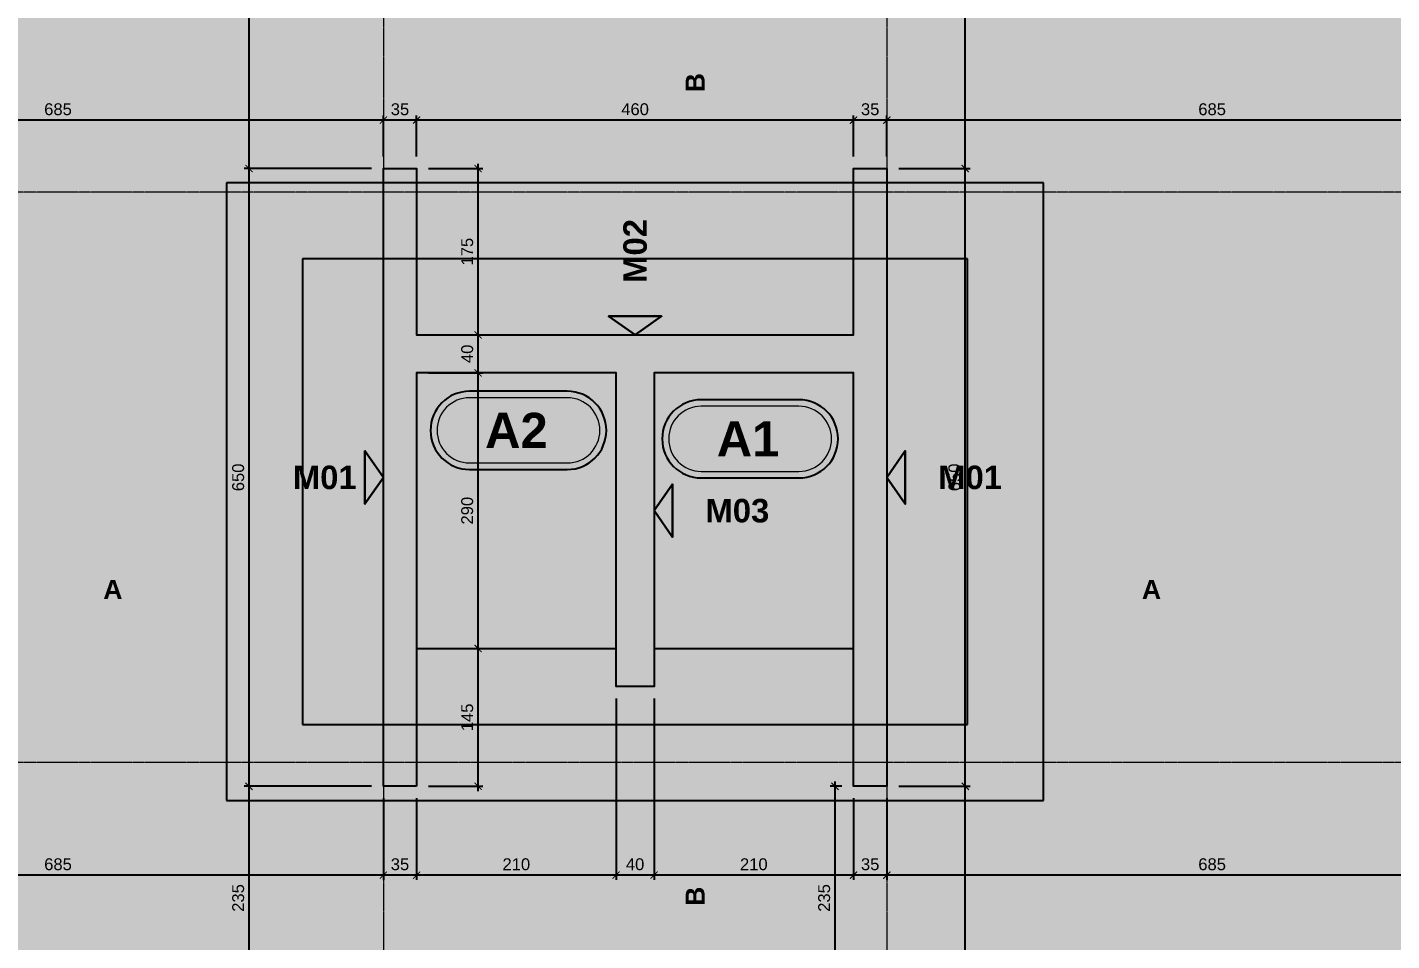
# Model space of a CAD drawing. Header units: inches. Extents: x 22 to 5410, y 6 to 6984.
# Drawn here: x 1274 to 2711, y 3665 to 4626 of the extents above; entities that cross this region are included whole.
import ezdxf
from ezdxf.enums import TextEntityAlignment as Align

# ---------------------------------------------------------------- set-up
doc = ezdxf.new("R2010")
doc.units = ezdxf.units.IN
doc.header["$MEASUREMENT"] = 0
for name, pattern in [('AXES', [2, 1.25, -0.25, 0.25, -0.25]), ('CACHE', [0.375, 0.25, -0.125]), ('CONTINU', [0])]:
    doc.linetypes.add(name, pattern=pattern)
for name, color, linetype in [('AXES', 10, 'AXES'), ('BETON CACHE', 4, 'CACHE'), ('BETON COUPE', 3, 'CONTINU'), ('BETON TRAME', 254, 'Continuous'), ('BORD', 5, 'Continuous'), ('COTE 50ème', 1, 'Continuous'), ('COUPE', 2, 'Continuous'), ('ELEVATION', 150, 'Continuous'), ('OMBRE', 253, 'Continuous'), ('PILIER', 7, 'Continuous')]:
    doc.layers.add(name, color=color, linetype=linetype)
doc.layers.add('BETON HACHURE', color=252, linetype='Continuous', lineweight=13)
doc.layers.add('FOND DE FOUILLE', color=7, linetype='Continuous', true_color=0xfff3e5)
doc.layers.add('TALUS TRAME 2', color=7, linetype='Continuous', true_color=0xecd8c6)
doc.styles.add('BRMNAMES', font='swisseb.ttf', dxfattribs={"height": 20})
doc.styles.add('RS_TXT_50', font='arial.ttf', dxfattribs={"height": 12.5})
doc.styles.add('style7', font='arialbd.ttf', dxfattribs={"height": 20})
doc.dimstyles.new('RS_50CM_LINEAIRE', dxfattribs={"dimscale": 5, "dimtxt": 12.5, "dimasz": 1.5, "dimexe": 1, "dimexo": 2.5, "dimgap": 1, "dimtad": 1, "dimdec": 1, "dimrnd": 0.5, "dimdsep": 46, "dimtxsty": 'RS_TXT_50', "dimblk1": 'ARCHTICK', "dimblk2": 'ARCHTICK', "dimsah": 1, "dimcen": 2.5, "dimdle": 1, "dimclrt": 4, "dimadec": 0, "dimazin": 2, "dimtfac": 1, "dimtdec": 1, "dimtix": 1, "dimtmove": 2, "dimatfit": 3, "dimfxl": 1, "dimtolj": 1, "dimtzin": 0, "dimarcsym": 0})

# ---------------------------------------------------------------- blocks, each defined once
blk = doc.blocks.new('ELEVATION _2')
blk.add_hatch(color=0).paths.add_polyline_path([(1.218, -0.851), (0, 0), (-1.218, -0.851)])
at = {"color": 0, "lineweight": 30}
blk.add_lwpolyline([(0, 0), (1.218, -0.851), (-1.218, -0.851), (0, 0)], dxfattribs=at)
at = {"color": 0, "style": 'BRMNAMES'}
blk.add_attdef('ELEVATION_TEXTE', text='', height=1.076, rotation=90, dxfattribs=at).set_placement((0, -1.251), align=Align.MIDDLE_RIGHT)
blk = doc.blocks.new('_ArchTick')
at = {"color": 0, "linetype": 'ByBlock', "const_width": 0.15}
blk.add_lwpolyline([(-0.5, -0.5), (0.5, 0.5)], dxfattribs=at)
blk = doc.blocks.new('*D501')
at = {"layer": 'COTE 50ème', "color": 0, "lineweight": -2, "transparency": 16777216}
for p, q in [((2179.2, 3815.1), (2179.2, 3729.1)), ((2864.2, 3815.1), (2864.2, 3729.1)), ((2869.2, 3734.1), (2174.2, 3734.1))]:
    blk.add_line(p, q, dxfattribs=at)
at = {"layer": 'Defpoints', "color": 0, "transparency": 16777216}
for p in [(2179.2, 3827.6), (2864.2, 3827.6), (2179.2, 3734.1)]:
    blk.add_point(p, dxfattribs=at)
at = {"layer": 'COTE 50ème', "color": 0, "lineweight": -2, "transparency": 16777216, "xscale": 7.5, "yscale": 7.5, "zscale": 7.5, "rotation": 180}
blk.add_blockref('_ArchTick', (2179.2, 3734.1), dxfattribs=at)
at = {"layer": 'COTE 50ème', "color": 0, "lineweight": -2, "transparency": 16777216, "xscale": 7.5, "yscale": 7.5, "zscale": 7.5}
blk.add_blockref('_ArchTick', (2864.2, 3734.1), dxfattribs=at)
at = {"layer": 'COTE 50ème', "color": 4, "transparency": 16777216, "insert": (2521.7, 3745.5), "char_height": 12.5, "attachment_point": 5, "style": 'RS_TXT_50'}
blk.add_mtext('\\A1;685', dxfattribs=at)
blk = doc.blocks.new('*D502')
at = {"layer": 'COTE 50ème', "color": 0, "lineweight": -2, "transparency": 16777216}
for p, q in [((2144.2, 3815.1), (2144.2, 3729.1)), ((2179.2, 3815.1), (2179.2, 3729.1)), ((2184.2, 3734.1), (2139.2, 3734.1))]:
    blk.add_line(p, q, dxfattribs=at)
at = {"layer": 'Defpoints', "color": 0, "transparency": 16777216}
for p in [(2144.2, 3827.6), (2179.2, 3827.6), (2144.2, 3734.1)]:
    blk.add_point(p, dxfattribs=at)
at = {"layer": 'COTE 50ème', "color": 0, "lineweight": -2, "transparency": 16777216, "xscale": 7.5, "yscale": 7.5, "zscale": 7.5, "rotation": 180}
blk.add_blockref('_ArchTick', (2144.2, 3734.1), dxfattribs=at)
at = {"layer": 'COTE 50ème', "color": 0, "lineweight": -2, "transparency": 16777216, "xscale": 7.5, "yscale": 7.5, "zscale": 7.5}
blk.add_blockref('_ArchTick', (2179.2, 3734.1), dxfattribs=at)
at = {"layer": 'COTE 50ème', "color": 4, "transparency": 16777216, "insert": (2161.7, 3745.5), "char_height": 12.5, "attachment_point": 5, "style": 'RS_TXT_50'}
blk.add_mtext('\\A1;35', dxfattribs=at)
blk = doc.blocks.new('*D503')
at = {"layer": 'COTE 50ème', "color": 0, "lineweight": -2, "transparency": 16777216}
for p, q in [((1934.2, 3920.1), (1934.2, 3729.1)), ((2144.2, 3815.1), (2144.2, 3729.1)), ((2149.2, 3734.1), (1929.2, 3734.1))]:
    blk.add_line(p, q, dxfattribs=at)
at = {"layer": 'Defpoints', "color": 0, "transparency": 16777216}
for p in [(1934.2, 3932.6), (2144.2, 3827.6), (1934.2, 3734.1)]:
    blk.add_point(p, dxfattribs=at)
at = {"layer": 'COTE 50ème', "color": 0, "lineweight": -2, "transparency": 16777216, "xscale": 7.5, "yscale": 7.5, "zscale": 7.5, "rotation": 180}
blk.add_blockref('_ArchTick', (1934.2, 3734.1), dxfattribs=at)
at = {"layer": 'COTE 50ème', "color": 0, "lineweight": -2, "transparency": 16777216, "xscale": 7.5, "yscale": 7.5, "zscale": 7.5}
blk.add_blockref('_ArchTick', (2144.2, 3734.1), dxfattribs=at)
at = {"layer": 'COTE 50ème', "color": 4, "transparency": 16777216, "insert": (2039.2, 3745.5), "char_height": 12.5, "attachment_point": 5, "style": 'RS_TXT_50'}
blk.add_mtext('\\A1;210', dxfattribs=at)
blk = doc.blocks.new('*D504')
at = {"layer": 'COTE 50ème', "color": 0, "lineweight": -2, "transparency": 16777216}
for p, q in [((1894.2, 3920.1), (1894.2, 3729.1)), ((1934.2, 3920.1), (1934.2, 3729.1)), ((1939.2, 3734.1), (1889.2, 3734.1))]:
    blk.add_line(p, q, dxfattribs=at)
at = {"layer": 'Defpoints', "color": 0, "transparency": 16777216}
for p in [(1894.2, 3932.6), (1934.2, 3932.6), (1894.2, 3734.1)]:
    blk.add_point(p, dxfattribs=at)
at = {"layer": 'COTE 50ème', "color": 0, "lineweight": -2, "transparency": 16777216, "xscale": 7.5, "yscale": 7.5, "zscale": 7.5, "rotation": 180}
blk.add_blockref('_ArchTick', (1894.2, 3734.1), dxfattribs=at)
at = {"layer": 'COTE 50ème', "color": 0, "lineweight": -2, "transparency": 16777216, "xscale": 7.5, "yscale": 7.5, "zscale": 7.5}
blk.add_blockref('_ArchTick', (1934.2, 3734.1), dxfattribs=at)
at = {"layer": 'COTE 50ème', "color": 4, "transparency": 16777216, "insert": (1914.2, 3745.5), "char_height": 12.5, "attachment_point": 5, "style": 'RS_TXT_50'}
blk.add_mtext('\\A1;40', dxfattribs=at)
blk = doc.blocks.new('*D505')
at = {"layer": 'COTE 50ème', "color": 0, "lineweight": -2, "transparency": 16777216}
for p, q in [((1894.2, 3920.1), (1894.2, 3729.1)), ((1684.2, 3815.1), (1684.2, 3729.1)), ((1899.2, 3734.1), (1679.2, 3734.1))]:
    blk.add_line(p, q, dxfattribs=at)
at = {"layer": 'Defpoints', "color": 0, "transparency": 16777216}
for p in [(1894.2, 3932.6), (1684.2, 3827.6), (1684.2, 3734.1)]:
    blk.add_point(p, dxfattribs=at)
at = {"layer": 'COTE 50ème', "color": 0, "lineweight": -2, "transparency": 16777216, "xscale": 7.5, "yscale": 7.5, "zscale": 7.5, "rotation": 180}
blk.add_blockref('_ArchTick', (1684.2, 3734.1), dxfattribs=at)
at = {"layer": 'COTE 50ème', "color": 0, "lineweight": -2, "transparency": 16777216, "xscale": 7.5, "yscale": 7.5, "zscale": 7.5}
blk.add_blockref('_ArchTick', (1894.2, 3734.1), dxfattribs=at)
at = {"layer": 'COTE 50ème', "color": 4, "transparency": 16777216, "insert": (1789.2, 3745.5), "char_height": 12.5, "attachment_point": 5, "style": 'RS_TXT_50'}
blk.add_mtext('\\A1;210', dxfattribs=at)
blk = doc.blocks.new('*D506')
at = {"layer": 'COTE 50ème', "color": 0, "lineweight": -2, "transparency": 16777216}
for p, q in [((1649.2, 3815.1), (1649.2, 3729.1)), ((1684.2, 3815.1), (1684.2, 3729.1)), ((1689.2, 3734.1), (1644.2, 3734.1))]:
    blk.add_line(p, q, dxfattribs=at)
at = {"layer": 'Defpoints', "color": 0, "transparency": 16777216}
for p in [(1649.2, 3827.6), (1684.2, 3827.6), (1649.2, 3734.1)]:
    blk.add_point(p, dxfattribs=at)
at = {"layer": 'COTE 50ème', "color": 0, "lineweight": -2, "transparency": 16777216, "xscale": 7.5, "yscale": 7.5, "zscale": 7.5, "rotation": 180}
blk.add_blockref('_ArchTick', (1649.2, 3734.1), dxfattribs=at)
at = {"layer": 'COTE 50ème', "color": 0, "lineweight": -2, "transparency": 16777216, "xscale": 7.5, "yscale": 7.5, "zscale": 7.5}
blk.add_blockref('_ArchTick', (1684.2, 3734.1), dxfattribs=at)
at = {"layer": 'COTE 50ème', "color": 4, "transparency": 16777216, "insert": (1666.7, 3745.5), "char_height": 12.5, "attachment_point": 5, "style": 'RS_TXT_50'}
blk.add_mtext('\\A1;35', dxfattribs=at)
blk = doc.blocks.new('*D507')
at = {"layer": 'COTE 50ème', "color": 0, "lineweight": -2, "transparency": 16777216}
for p, q in [((964.2, 3815.1), (964.2, 3729.1)), ((1649.2, 3815.1), (1649.2, 3729.1)), ((1654.2, 3734.1), (959.2, 3734.1))]:
    blk.add_line(p, q, dxfattribs=at)
at = {"layer": 'Defpoints', "color": 0, "transparency": 16777216}
for p in [(964.2, 3827.6), (1649.2, 3827.6), (964.2, 3734.1)]:
    blk.add_point(p, dxfattribs=at)
at = {"layer": 'COTE 50ème', "color": 0, "lineweight": -2, "transparency": 16777216, "xscale": 7.5, "yscale": 7.5, "zscale": 7.5, "rotation": 180}
blk.add_blockref('_ArchTick', (964.2, 3734.1), dxfattribs=at)
at = {"layer": 'COTE 50ème', "color": 0, "lineweight": -2, "transparency": 16777216, "xscale": 7.5, "yscale": 7.5, "zscale": 7.5}
blk.add_blockref('_ArchTick', (1649.2, 3734.1), dxfattribs=at)
at = {"layer": 'COTE 50ème', "color": 4, "transparency": 16777216, "insert": (1306.7, 3745.5), "char_height": 12.5, "attachment_point": 5, "style": 'RS_TXT_50'}
blk.add_mtext('\\A1;685', dxfattribs=at)
blk = doc.blocks.new('*D520')
at = {"layer": 'COTE 50ème', "color": 0, "lineweight": -2, "transparency": 16777216}
for p, q in [((2869.2, 4528.5), (2174.2, 4528.5)), ((2179.2, 4490.1), (2179.2, 4533.5)), ((2864.2, 4490.1), (2864.2, 4533.5))]:
    blk.add_line(p, q, dxfattribs=at)
at = {"layer": 'Defpoints', "color": 0, "transparency": 16777216}
for p in [(2179.2, 4528.5), (2179.2, 4477.6), (2864.2, 4477.6)]:
    blk.add_point(p, dxfattribs=at)
at = {"layer": 'COTE 50ème', "color": 0, "lineweight": -2, "transparency": 16777216, "xscale": 7.5, "yscale": 7.5, "zscale": 7.5, "rotation": 180}
blk.add_blockref('_ArchTick', (2179.2, 4528.5), dxfattribs=at)
at = {"layer": 'COTE 50ème', "color": 0, "lineweight": -2, "transparency": 16777216, "xscale": 7.5, "yscale": 7.5, "zscale": 7.5}
blk.add_blockref('_ArchTick', (2864.2, 4528.5), dxfattribs=at)
at = {"layer": 'COTE 50ème', "color": 4, "transparency": 16777216, "insert": (2521.7, 4539.9), "char_height": 12.5, "attachment_point": 5, "style": 'RS_TXT_50'}
blk.add_mtext('\\A1;685', dxfattribs=at)
blk = doc.blocks.new('*D521')
at = {"layer": 'COTE 50ème', "color": 0, "lineweight": -2, "transparency": 16777216}
for p, q in [((2184.2, 4528.5), (2139.2, 4528.5)), ((2144.2, 4490.1), (2144.2, 4533.5)), ((2179.2, 4490.1), (2179.2, 4533.5))]:
    blk.add_line(p, q, dxfattribs=at)
at = {"layer": 'Defpoints', "color": 0, "transparency": 16777216}
for p in [(2144.2, 4528.5), (2144.2, 4477.6), (2179.2, 4477.6)]:
    blk.add_point(p, dxfattribs=at)
at = {"layer": 'COTE 50ème', "color": 0, "lineweight": -2, "transparency": 16777216, "xscale": 7.5, "yscale": 7.5, "zscale": 7.5, "rotation": 180}
blk.add_blockref('_ArchTick', (2144.2, 4528.5), dxfattribs=at)
at = {"layer": 'COTE 50ème', "color": 0, "lineweight": -2, "transparency": 16777216, "xscale": 7.5, "yscale": 7.5, "zscale": 7.5}
blk.add_blockref('_ArchTick', (2179.2, 4528.5), dxfattribs=at)
at = {"layer": 'COTE 50ème', "color": 4, "transparency": 16777216, "insert": (2161.7, 4539.9), "char_height": 12.5, "attachment_point": 5, "style": 'RS_TXT_50'}
blk.add_mtext('\\A1;35', dxfattribs=at)
blk = doc.blocks.new('*D522')
at = {"layer": 'COTE 50ème', "color": 0, "lineweight": -2, "transparency": 16777216}
for p, q in [((2149.2, 4528.5), (1679.2, 4528.5)), ((1684.2, 4490.1), (1684.2, 4533.5)), ((2144.2, 4490.1), (2144.2, 4533.5))]:
    blk.add_line(p, q, dxfattribs=at)
at = {"layer": 'Defpoints', "color": 0, "transparency": 16777216}
for p in [(1684.2, 4528.5), (1684.2, 4477.6), (2144.2, 4477.6)]:
    blk.add_point(p, dxfattribs=at)
at = {"layer": 'COTE 50ème', "color": 0, "lineweight": -2, "transparency": 16777216, "xscale": 7.5, "yscale": 7.5, "zscale": 7.5, "rotation": 180}
blk.add_blockref('_ArchTick', (1684.2, 4528.5), dxfattribs=at)
at = {"layer": 'COTE 50ème', "color": 0, "lineweight": -2, "transparency": 16777216, "xscale": 7.5, "yscale": 7.5, "zscale": 7.5}
blk.add_blockref('_ArchTick', (2144.2, 4528.5), dxfattribs=at)
at = {"layer": 'COTE 50ème', "color": 4, "transparency": 16777216, "insert": (1914.2, 4539.9), "char_height": 12.5, "attachment_point": 5, "style": 'RS_TXT_50'}
blk.add_mtext('\\A1;460', dxfattribs=at)
blk = doc.blocks.new('*D523')
at = {"layer": 'COTE 50ème', "color": 0, "lineweight": -2, "transparency": 16777216}
for p, q in [((1689.2, 4528.5), (1644.2, 4528.5)), ((1649.2, 4490.1), (1649.2, 4533.5)), ((1684.2, 4490.1), (1684.2, 4533.5))]:
    blk.add_line(p, q, dxfattribs=at)
at = {"layer": 'Defpoints', "color": 0, "transparency": 16777216}
for p in [(1649.2, 4528.5), (1649.2, 4477.6), (1684.2, 4477.6)]:
    blk.add_point(p, dxfattribs=at)
at = {"layer": 'COTE 50ème', "color": 0, "lineweight": -2, "transparency": 16777216, "xscale": 7.5, "yscale": 7.5, "zscale": 7.5, "rotation": 180}
blk.add_blockref('_ArchTick', (1649.2, 4528.5), dxfattribs=at)
at = {"layer": 'COTE 50ème', "color": 0, "lineweight": -2, "transparency": 16777216, "xscale": 7.5, "yscale": 7.5, "zscale": 7.5}
blk.add_blockref('_ArchTick', (1684.2, 4528.5), dxfattribs=at)
at = {"layer": 'COTE 50ème', "color": 4, "transparency": 16777216, "insert": (1666.7, 4539.9), "char_height": 12.5, "attachment_point": 5, "style": 'RS_TXT_50'}
blk.add_mtext('\\A1;35', dxfattribs=at)
blk = doc.blocks.new('*D524')
at = {"layer": 'COTE 50ème', "color": 0, "lineweight": -2, "transparency": 16777216}
for p, q in [((1654.2, 4528.5), (959.2, 4528.5)), ((964.2, 4490.1), (964.2, 4533.5)), ((1649.2, 4490.1), (1649.2, 4533.5))]:
    blk.add_line(p, q, dxfattribs=at)
at = {"layer": 'Defpoints', "color": 0, "transparency": 16777216}
for p in [(964.2, 4528.5), (964.2, 4477.6), (1649.2, 4477.6)]:
    blk.add_point(p, dxfattribs=at)
at = {"layer": 'COTE 50ème', "color": 0, "lineweight": -2, "transparency": 16777216, "xscale": 7.5, "yscale": 7.5, "zscale": 7.5, "rotation": 180}
blk.add_blockref('_ArchTick', (964.2, 4528.5), dxfattribs=at)
at = {"layer": 'COTE 50ème', "color": 0, "lineweight": -2, "transparency": 16777216, "xscale": 7.5, "yscale": 7.5, "zscale": 7.5}
blk.add_blockref('_ArchTick', (1649.2, 4528.5), dxfattribs=at)
at = {"layer": 'COTE 50ème', "color": 4, "transparency": 16777216, "insert": (1306.7, 4539.9), "char_height": 12.5, "attachment_point": 5, "style": 'RS_TXT_50'}
blk.add_mtext('\\A1;685', dxfattribs=at)
blk = doc.blocks.new('*D699')
at = {"layer": 'COTE 50ème', "color": 0, "lineweight": -2, "transparency": 16777216}
for p, q in [((2191.7, 3827.6), (2266.8, 3827.6)), ((2261.8, 3132.6), (2261.8, 3832.6)), ((2211.7, 3137.6), (2266.8, 3137.6))]:
    blk.add_line(p, q, dxfattribs=at)
at = {"layer": 'Defpoints', "color": 0, "transparency": 16777216}
for p in [(2179.2, 3827.6), (2261.8, 3827.6), (2199.2, 3137.6)]:
    blk.add_point(p, dxfattribs=at)
at = {"layer": 'COTE 50ème', "color": 0, "lineweight": -2, "transparency": 16777216, "xscale": 7.5, "yscale": 7.5, "zscale": 7.5}
for p, rotation in [((2261.8, 3827.6), 90), ((2261.8, 3137.6), 270)]:
    blk.add_blockref('_ArchTick', p, dxfattribs=dict(at, rotation=rotation))
at = {"layer": 'COTE 50ème', "color": 4, "transparency": 16777216, "insert": (2250.4, 3482.6), "char_height": 12.5, "attachment_point": 5, "rotation": 90, "style": 'RS_TXT_50'}
blk.add_mtext('\\A1;690', dxfattribs=at)
blk = doc.blocks.new('*D700')
at = {"layer": 'COTE 50ème', "color": 0, "lineweight": -2, "transparency": 16777216}
for p, q in [((2261.8, 3822.6), (2261.8, 4482.6)), ((2191.7, 4477.6), (2266.8, 4477.6)), ((2191.7, 3827.6), (2266.8, 3827.6))]:
    blk.add_line(p, q, dxfattribs=at)
at = {"layer": 'Defpoints', "color": 0, "transparency": 16777216}
for p in [(2179.2, 4477.6), (2261.8, 4477.6), (2179.2, 3827.6)]:
    blk.add_point(p, dxfattribs=at)
at = {"layer": 'COTE 50ème', "color": 0, "lineweight": -2, "transparency": 16777216, "xscale": 7.5, "yscale": 7.5, "zscale": 7.5}
for p, rotation in [((2261.8, 4477.6), 90), ((2261.8, 3827.6), 270)]:
    blk.add_blockref('_ArchTick', p, dxfattribs=dict(at, rotation=rotation))
at = {"layer": 'COTE 50ème', "color": 4, "transparency": 16777216, "insert": (2250.4, 4152.6), "char_height": 12.5, "attachment_point": 5, "rotation": 90, "style": 'RS_TXT_50'}
blk.add_mtext('\\A1;650', dxfattribs=at)
blk = doc.blocks.new('*D701')
at = {"layer": 'COTE 50ème', "color": 0, "lineweight": -2, "transparency": 16777216}
for p, q in [((2238.9, 5102.6), (2266.8, 5102.6)), ((2261.8, 4472.6), (2261.8, 5107.6)), ((2191.7, 4477.6), (2266.8, 4477.6))]:
    blk.add_line(p, q, dxfattribs=at)
at = {"layer": 'Defpoints', "color": 0, "transparency": 16777216}
for p in [(2226.4, 5102.6), (2261.8, 5102.6), (2179.2, 4477.6)]:
    blk.add_point(p, dxfattribs=at)
at = {"layer": 'COTE 50ème', "color": 0, "lineweight": -2, "transparency": 16777216, "xscale": 7.5, "yscale": 7.5, "zscale": 7.5}
for p, rotation in [((2261.8, 5102.6), 90), ((2261.8, 4477.6), 270)]:
    blk.add_blockref('_ArchTick', p, dxfattribs=dict(at, rotation=rotation))
at = {"layer": 'COTE 50ème', "color": 4, "transparency": 16777216, "insert": (2250.4, 4790.1), "char_height": 12.5, "attachment_point": 5, "rotation": 90, "style": 'RS_TXT_50'}
blk.add_mtext('\\A1;625', dxfattribs=at)
blk = doc.blocks.new('*D771')
at = {"layer": 'COTE 50ème', "color": 0, "lineweight": -2, "transparency": 16777216}
for p, q in [((1636.7, 3827.6), (1502.8, 3827.6)), ((1507.8, 3587.6), (1507.8, 3832.6)), ((1741.7, 3592.6), (1502.8, 3592.6))]:
    blk.add_line(p, q, dxfattribs=at)
at = {"layer": 'Defpoints', "color": 0, "transparency": 16777216}
for p in [(1507.8, 3827.6), (1649.2, 3827.6), (1754.2, 3592.6)]:
    blk.add_point(p, dxfattribs=at)
at = {"layer": 'COTE 50ème', "color": 0, "lineweight": -2, "transparency": 16777216, "xscale": 7.5, "yscale": 7.5, "zscale": 7.5}
for p, rotation in [((1507.8, 3827.6), 90), ((1507.8, 3592.6), 270)]:
    blk.add_blockref('_ArchTick', p, dxfattribs=dict(at, rotation=rotation))
at = {"layer": 'COTE 50ème', "color": 4, "transparency": 16777216, "insert": (1496.4, 3710.1), "char_height": 12.5, "attachment_point": 5, "rotation": 90, "style": 'RS_TXT_50'}
blk.add_mtext('\\A1;235', dxfattribs=at)
blk = doc.blocks.new('*D772')
at = {"layer": 'COTE 50ème', "color": 0, "lineweight": -2, "transparency": 16777216}
for p, q in [((1507.8, 3822.6), (1507.8, 4482.6)), ((1636.7, 4477.6), (1502.8, 4477.6)), ((1636.7, 3827.6), (1502.8, 3827.6))]:
    blk.add_line(p, q, dxfattribs=at)
at = {"layer": 'Defpoints', "color": 0, "transparency": 16777216}
for p in [(1507.8, 4477.6), (1649.2, 4477.6), (1649.2, 3827.6)]:
    blk.add_point(p, dxfattribs=at)
at = {"layer": 'COTE 50ème', "color": 0, "lineweight": -2, "transparency": 16777216, "xscale": 7.5, "yscale": 7.5, "zscale": 7.5}
for p, rotation in [((1507.8, 4477.6), 90), ((1507.8, 3827.6), 270)]:
    blk.add_blockref('_ArchTick', p, dxfattribs=dict(at, rotation=rotation))
at = {"layer": 'COTE 50ème', "color": 4, "transparency": 16777216, "insert": (1496.4, 4152.6), "char_height": 12.5, "attachment_point": 5, "rotation": 90, "style": 'RS_TXT_50'}
blk.add_mtext('\\A1;650', dxfattribs=at)
blk = doc.blocks.new('*D773')
at = {"layer": 'COTE 50ème', "color": 0, "lineweight": -2, "transparency": 16777216}
for p, q in [((1521.7, 5102.6), (1502.8, 5102.6)), ((1507.8, 4472.6), (1507.8, 5107.6)), ((1636.7, 4477.6), (1502.8, 4477.6))]:
    blk.add_line(p, q, dxfattribs=at)
at = {"layer": 'Defpoints', "color": 0, "transparency": 16777216}
for p in [(1507.8, 5102.6), (1534.2, 5102.6), (1649.2, 4477.6)]:
    blk.add_point(p, dxfattribs=at)
at = {"layer": 'COTE 50ème', "color": 0, "lineweight": -2, "transparency": 16777216, "xscale": 7.5, "yscale": 7.5, "zscale": 7.5}
for p, rotation in [((1507.8, 5102.6), 90), ((1507.8, 4477.6), 270)]:
    blk.add_blockref('_ArchTick', p, dxfattribs=dict(at, rotation=rotation))
at = {"layer": 'COTE 50ème', "color": 4, "transparency": 16777216, "insert": (1496.4, 4790.1), "char_height": 12.5, "attachment_point": 5, "rotation": 90, "style": 'RS_TXT_50'}
blk.add_mtext('\\A1;625', dxfattribs=at)
blk = doc.blocks.new('*D777')
at = {"layer": 'COTE 50ème', "color": 0, "lineweight": -2, "transparency": 16777216}
for p, q in [((1696.7, 3972.6), (1753.9, 3972.6)), ((1748.9, 3822.6), (1748.9, 3977.6)), ((1696.7, 3827.6), (1753.9, 3827.6))]:
    blk.add_line(p, q, dxfattribs=at)
at = {"layer": 'Defpoints', "color": 0, "transparency": 16777216}
for p in [(1684.2, 3972.6), (1748.9, 3972.6), (1684.2, 3827.6)]:
    blk.add_point(p, dxfattribs=at)
at = {"layer": 'COTE 50ème', "color": 0, "lineweight": -2, "transparency": 16777216, "xscale": 7.5, "yscale": 7.5, "zscale": 7.5}
for p, rotation in [((1748.9, 3972.6), 90), ((1748.9, 3827.6), 270)]:
    blk.add_blockref('_ArchTick', p, dxfattribs=dict(at, rotation=rotation))
at = {"layer": 'COTE 50ème', "color": 4, "transparency": 16777216, "insert": (1737.5, 3900.1), "char_height": 12.5, "attachment_point": 5, "rotation": 90, "style": 'RS_TXT_50'}
blk.add_mtext('\\A1;145', dxfattribs=at)
blk = doc.blocks.new('*D778')
at = {"layer": 'COTE 50ème', "color": 0, "lineweight": -2, "transparency": 16777216}
for p, q in [((1748.9, 3967.6), (1748.9, 4267.6)), ((1696.7, 4262.6), (1753.9, 4262.6)), ((1696.7, 3972.6), (1753.9, 3972.6))]:
    blk.add_line(p, q, dxfattribs=at)
at = {"layer": 'Defpoints', "color": 0, "transparency": 16777216}
for p in [(1684.2, 4262.6), (1748.9, 4262.6), (1684.2, 3972.6)]:
    blk.add_point(p, dxfattribs=at)
at = {"layer": 'COTE 50ème', "color": 0, "lineweight": -2, "transparency": 16777216, "xscale": 7.5, "yscale": 7.5, "zscale": 7.5}
for p, rotation in [((1748.9, 4262.6), 90), ((1748.9, 3972.6), 270)]:
    blk.add_blockref('_ArchTick', p, dxfattribs=dict(at, rotation=rotation))
at = {"layer": 'COTE 50ème', "color": 4, "transparency": 16777216, "insert": (1737.5, 4117.6), "char_height": 12.5, "attachment_point": 5, "rotation": 90, "style": 'RS_TXT_50'}
blk.add_mtext('\\A1;290', dxfattribs=at)
blk = doc.blocks.new('*D779')
at = {"layer": 'COTE 50ème', "color": 0, "lineweight": -2, "transparency": 16777216}
for p, q in [((1696.7, 4302.6), (1753.9, 4302.6)), ((1748.9, 4257.6), (1748.9, 4307.6)), ((1696.7, 4262.6), (1753.9, 4262.6))]:
    blk.add_line(p, q, dxfattribs=at)
at = {"layer": 'Defpoints', "color": 0, "transparency": 16777216}
for p in [(1684.2, 4302.6), (1748.9, 4302.6), (1684.2, 4262.6)]:
    blk.add_point(p, dxfattribs=at)
at = {"layer": 'COTE 50ème', "color": 0, "lineweight": -2, "transparency": 16777216, "xscale": 7.5, "yscale": 7.5, "zscale": 7.5}
for p, rotation in [((1748.9, 4302.6), 90), ((1748.9, 4262.6), 270)]:
    blk.add_blockref('_ArchTick', p, dxfattribs=dict(at, rotation=rotation))
at = {"layer": 'COTE 50ème', "color": 4, "transparency": 16777216, "insert": (1737.5, 4282.6), "char_height": 12.5, "attachment_point": 5, "rotation": 90, "style": 'RS_TXT_50'}
blk.add_mtext('\\A1;40', dxfattribs=at)
blk = doc.blocks.new('*D780')
at = {"layer": 'COTE 50ème', "color": 0, "lineweight": -2, "transparency": 16777216}
for p, q in [((1748.9, 4297.6), (1748.9, 4482.6)), ((1696.7, 4477.6), (1753.9, 4477.6)), ((1696.7, 4302.6), (1753.9, 4302.6))]:
    blk.add_line(p, q, dxfattribs=at)
at = {"layer": 'Defpoints', "color": 0, "transparency": 16777216}
for p in [(1684.2, 4477.6), (1748.9, 4477.6), (1684.2, 4302.6)]:
    blk.add_point(p, dxfattribs=at)
at = {"layer": 'COTE 50ème', "color": 0, "lineweight": -2, "transparency": 16777216, "xscale": 7.5, "yscale": 7.5, "zscale": 7.5}
for p, rotation in [((1748.9, 4477.6), 90), ((1748.9, 4302.6), 270)]:
    blk.add_blockref('_ArchTick', p, dxfattribs=dict(at, rotation=rotation))
at = {"layer": 'COTE 50ème', "color": 4, "transparency": 16777216, "insert": (1737.5, 4390.1), "char_height": 12.5, "attachment_point": 5, "rotation": 90, "style": 'RS_TXT_50'}
blk.add_mtext('\\A1;175', dxfattribs=at)
blk = doc.blocks.new('*D824')
at = {"layer": 'COTE 50ème', "color": 0, "lineweight": -2, "transparency": 16777216}
for p, q in [((2131.7, 3827.6), (2119.7, 3827.6)), ((2124.7, 3587.6), (2124.7, 3832.6)), ((2086.7, 3592.6), (2129.7, 3592.6))]:
    blk.add_line(p, q, dxfattribs=at)
at = {"layer": 'Defpoints', "color": 0, "transparency": 16777216}
for p in [(2124.7, 3827.6), (2144.2, 3827.6), (2074.2, 3592.6)]:
    blk.add_point(p, dxfattribs=at)
at = {"layer": 'COTE 50ème', "color": 0, "lineweight": -2, "transparency": 16777216, "xscale": 7.5, "yscale": 7.5, "zscale": 7.5}
for p, rotation in [((2124.7, 3827.6), 90), ((2124.7, 3592.6), 270)]:
    blk.add_blockref('_ArchTick', p, dxfattribs=dict(at, rotation=rotation))
at = {"layer": 'COTE 50ème', "color": 4, "transparency": 16777216, "insert": (2113.3, 3710.1), "char_height": 12.5, "attachment_point": 5, "rotation": 90, "style": 'RS_TXT_50'}
blk.add_mtext('\\A1;235', dxfattribs=at)
blk = doc.blocks.new('PILIER')
at = {"color": 252}
blk.add_lwpolyline([(1.563, 1.2), (-1.437, 1.2, 1), (-1.437, -1.2), (1.563, -1.2, 1), (1.563, 1.2, -1)], format="xyb", dxfattribs=at)
at = {"color": 10, "lineweight": 20}
blk.add_lwpolyline([(1.563, 1), (-1.437, 1, 1), (-1.437, -1), (1.563, -1, 1)], format="xyb", close=True, dxfattribs=at)
at = {"color": 7, "style": 'BRMNAMES'}
blk.add_attdef('PILIER_TEXTE', text='', height=1.076, dxfattribs=at).set_placement((0, 0), align=Align.MIDDLE_CENTER)

msp = doc.modelspace()

# ---------------------------------------------------------------- hatches: boundary and pattern name
at = {"layer": 'BETON HACHURE', "transparency": 33554585}
h = msp.add_hatch(dxfattribs=at)
h.set_pattern_fill('ANSI37', color=256, scale=50, angle=270, style=0)
h.set_pattern_definition([(315, (-53197.0064, 74780.388), (4.4194174, 4.4194174), []), (45, (-53197.0064, 74780.388), (-4.4194174, 4.4194174), [])])
h.paths.add_polyline_path([(2299.21, 3277.78), (2324.21, 3277.78), (2324.21, 2952.78), (2299.21, 2952.78)], flags=0)
h.paths.add_polyline_path([(2299.21, 3277.78), (2324.21, 3277.78), (2324.21, 2952.78), (2299.21, 2952.78)], flags=0)
h.paths.add_polyline_path([(4479.2, 3137.63), (4479.21, 3087.63), (4559.21, 3087.63), (4559.2, 3137.63)], flags=0)
h.paths.add_polyline_path([(4099.2, 3137.63), (4099.2, 3087.63), (4179.2, 3087.63), (4179.2, 3137.63)], flags=0)
edge = h.paths.add_edge_path(flags=0)
edge.add_arc((4139.2, 4452.63), 40, 0, 360)
edge = h.paths.add_edge_path(flags=0)
edge.add_arc((4139.2, 5127.63), 40, 0, 360)
edge = h.paths.add_edge_path(flags=0)
edge.add_arc((4139.2, 3852.63), 40, 0, 360)
h.paths.add_polyline_path([(4984.21, 5597.77), (795.36, 5597.78), (406.07, 861.07), (4984.21, 411.49)])
edge = h.paths.add_edge_path(flags=0)
edge.add_arc((4139.2, 3852.63), 40, 0, 360)
h.paths.add_polyline_path([(2924.21, 5572.78), (2924.21, 5152.63), (2949.21, 5152.63), (2949.21, 5572.78), (4519.21, 5572.78), (4519.2, 5102.63), (4559.21, 5102.63), (4559.21, 5572.78), (4959.21, 5572.77), (4959.21, 3842.63), (4559.21, 3842.63), (4559.21, 4477.63), (4519.2, 4477.63), (4519.2, 3812.63), (4959.21, 3812.63), (4959.21, 3067.63), (4519.2, 3067.63), (4519.2, 1677.63), (4559.21, 1677.63), (4559.21, 3037.63), (4959.21, 3037.63), (4959.21, 439.06), (4186.71, 514.92), (4186.71, 1002.63), (4161.71, 1002.63), (4161.71, 517.38), (2856.71, 645.53), (2856.71, 1002.63), (2831.71, 1002.63), (2831.71, 647.99), (1644.21, 764.6), (1644.21, 1002.63), (1594.21, 1002.63), (1594.21, 769.51), (433, 883.55), (504.35, 1751.63), (814.21, 1751.63), (814.21, 1801.63), (508.46, 1801.63), (608.4, 3017.63), (814.21, 3017.63), (814.21, 3067.63), (612.5, 3067.63), (614.35, 3087.63), (814.21, 3087.63), (814.21, 3137.63), (618.26, 3137.63), (674.97, 3827.63), (814.21, 3827.63), (814.21, 3877.63), (679.07, 3877.63), (724.28, 4427.63), (814.21, 4427.63), (814.21, 4477.63), (728.39, 4477.63), (818.39, 5572.78), (1596.71, 5572.78), (1596.71, 5152.63), (1621.71, 5152.63), (1621.71, 5572.78)], flags=16)
h.paths.add_polyline_path([(4099.2, 3892.63), (4099.2, 3812.63), (4179.2, 3812.63), (4179.2, 3892.63)], flags=0)
at = {"layer": 'BETON TRAME', "transparency": 33554559}
h = msp.add_hatch(color=256, dxfattribs=at)
h.dxf.hatch_style = 1
h.paths.add_polyline_path([(1684.21, 3827.63), (1649.21, 3827.63), (1649.21, 4477.63), (1684.21, 4477.63), (1684.21, 4302.63), (2144.21, 4302.63), (2144.21, 4477.63), (2179.21, 4477.63), (2179.21, 3827.63), (2144.21, 3827.63), (2144.21, 4262.63), (1934.21, 4262.63), (1934.21, 3932.63), (1894.21, 3932.63), (1894.21, 4262.63), (1684.21, 4262.63)])
h.paths.add_polyline_path([(814.21, 5152.63), (814.21, 5102.63), (964.21, 5102.63), (964.21, 5152.63)])
h.paths.add_polyline_path([(1534.21, 5152.63), (1534.21, 5102.63), (1684.21, 5102.63), (1684.21, 5152.63)])
h.paths.add_polyline_path([(2144.21, 5152.63), (2144.21, 5102.63), (2294.21, 5102.63), (2294.21, 5152.63)])
h.paths.add_polyline_path([(2864.21, 5152.63), (2864.21, 5102.63), (3014.21, 5102.63), (3014.21, 5152.63)])
h.paths.add_polyline_path([(2864.21, 4477.63), (2864.21, 4427.63), (3014.21, 4427.63), (3014.21, 4477.63)])
h.paths.add_polyline_path([(814.21, 4477.63), (814.21, 4427.63), (964.21, 4427.63), (964.21, 4477.63)])
h.paths.add_polyline_path([(814.21, 3877.63), (814.21, 3827.63), (964.21, 3827.63), (964.21, 3877.63)])
h.paths.add_polyline_path([(2864.21, 3877.63), (2864.21, 3827.63), (3014.21, 3827.63), (3014.21, 3877.63)])
h.paths.add_polyline_path([(2864.21, 3137.63), (2864.21, 3087.63), (3014.21, 3087.63), (3014.21, 3137.63)])
h.paths.add_polyline_path([(964.21, 3087.63), (964.21, 3137.63), (814.21, 3137.63), (814.21, 3087.63)])
h.paths.add_polyline_path([(1629.21, 3137.63), (1629.21, 3087.63), (1754.21, 3087.63), (1754.21, 3137.63)])
h.paths.add_polyline_path([(2074.21, 3137.63), (2074.21, 3087.63), (2199.21, 3087.63), (2199.21, 3137.63)])
h.paths.add_polyline_path([(2049.21, 3087.63), (2074.21, 3087.63), (2074.21, 3592.63), (2049.21, 3592.63)])
h.paths.add_polyline_path([(1754.21, 3087.63), (1779.21, 3087.63), (1779.21, 3592.63), (1754.21, 3592.63)])
at = {"layer": 'FOND DE FOUILLE', "true_color": 0xfff4eb, "transparency": 33554508}
h = msp.add_hatch(color=7, dxfattribs=at)
h.dxf.hatch_style = 1
h.paths.add_polyline_path([(1859.21, 812.63), (4439.21, 812.63), (4439.21, 3257.63), (3204.21, 3257.63), (3204.21, 5342.63), (774.39, 5342.63), (573.45, 2897.63), (1859.21, 2897.63)])
at = {"layer": 'TALUS TRAME 2', "transparency": 33554687}
h = msp.add_hatch(color=256, dxfattribs=at)
h.dxf.hatch_style = 1
h.paths.add_polyline_path([(1564.21, 3892.63), (2264.21, 3892.63), (2264.21, 4382.63), (1564.21, 4382.63)])

# ---------------------------------------------------------------- linework, layer by layer
at = {"layer": 'AXES', "lineweight": 5, "ltscale": 1.3}
for p, q in [((1649.21, 5842.63), (1649.21, 2917.66)), ((2179.21, 5842.63), (2179.21, 2917.66)), ((5339.21, 4452.63), (159.21, 4452.63)), ((5339.21, 3852.63), (159.21, 3852.63))]:
    msp.add_line(p, q, dxfattribs=at)
at = {"layer": 'BETON CACHE', "ltscale": 2}
for points in [[(1484.21, 3812.63), (2344.21, 3812.63), (2344.21, 4462.63), (1484.21, 4462.63)], [(1564.21, 3892.63), (2264.21, 3892.63), (2264.21, 4382.63), (1564.21, 4382.63)]]:
    msp.add_lwpolyline(points, close=True, dxfattribs=at)
at = {"layer": 'BETON COUPE'}
msp.add_lwpolyline([(1684.21, 3827.63), (1649.21, 3827.63), (1649.21, 4477.63), (1684.21, 4477.63), (1684.21, 4302.63), (2144.21, 4302.63), (2144.21, 4477.63), (2179.21, 4477.63), (2179.21, 3827.63), (2144.21, 3827.63), (2144.21, 4262.63), (1934.21, 4262.63), (1934.21, 3932.63), (1894.21, 3932.63), (1894.21, 4262.63), (1684.21, 4262.63)], close=True, dxfattribs=at)
at = {"layer": 'BORD'}
for points in [[(1684.21, 3972.63), (1894.21, 3972.63), (1894.21, 4262.63), (1684.21, 4262.63)], [(1934.21, 3972.63), (2144.21, 3972.63), (2144.21, 4262.63), (1934.21, 4262.63)]]:
    msp.add_lwpolyline(points, close=True, dxfattribs=at)
at = {"layer": 'COUPE'}
for points in [[(1993.47, 4475.97, 0, 0, 0), (1993.47, 4595.97, 0, 0, 0), (1983.27, 4595.97, 21.76, 0, 0), (1973.07, 4595.97, 0, 0, 0)], [(1456.43, 4018.67, 0, 0, 0), (1336.43, 4018.67, 0, 0, 0), (1336.43, 4028.87, 21.76, 0, 0), (1336.43, 4039.07, 0, 0, 0)], [(2365.85, 4018.67, 0, 0, 0), (2485.85, 4018.67, 0, 0, 0), (2485.85, 4028.87, 21.76, 0, 0), (2485.85, 4039.07, 0, 0, 0)], [(1993.47, 3803.92, 0, 0, 0), (1993.47, 3683.92, 0, 0, 0), (1983.27, 3683.92, 21.76, 0, 0), (1973.07, 3683.92, 0, 0, 0)]]:
    msp.add_lwpolyline(points, format="xyseb", dxfattribs=at)
at = {"layer": 'OMBRE'}
for points in [[(1691.71, 3972.63), (1691.71, 4255.13), (1728.02, 4218.82)], [(1691.71, 4255.13), (1728.02, 4218.82), (1894.21, 4255.13)], [(1941.71, 3972.63), (1941.71, 4255.13), (1978.02, 4218.82)], [(1941.71, 4255.13), (1978.02, 4218.82), (2144.21, 4255.13)]]:
    msp.add_solid(points, dxfattribs=at)

# ---------------------------------------------------------------- block references
at = {"layer": 'ELEVATION'}
ref = msp.add_blockref('ELEVATION _2', (1914.2, 4302.63), dxfattribs=dict(at, xscale=-22.85999999999999, yscale=22.85999999999999, zscale=22.85999999999999, rotation=180))
ref.add_attrib('ELEVATION_TEXTE', 'M02', dxfattribs={"layer": '0', "color": 0, "height": 24.75, "rotation": 90, "style": 'BRMNAMES'}).set_placement((1914.2, 4424.49), align=Align.MIDDLE_RIGHT)
ref = msp.add_blockref('ELEVATION _2', (1649.21, 4152.63), dxfattribs=dict(at, xscale=22.86, yscale=22.86, zscale=22.86, rotation=270))
ref.add_attrib('ELEVATION_TEXTE', 'M01', dxfattribs={"layer": '0', "color": 0, "height": 24.75, "style": 'BRMNAMES'}).set_placement((1621.14, 4152.63), align=Align.MIDDLE_RIGHT)
ref = msp.add_blockref('ELEVATION _2', (2179.21, 4152.63), dxfattribs=dict(at, xscale=-22.86, yscale=22.86, zscale=22.86, rotation=90))
ref.add_attrib('ELEVATION_TEXTE', 'M01', dxfattribs={"layer": '0', "color": 0, "height": 24.75, "style": 'BRMNAMES'}).set_placement((2300.53, 4152.63), align=Align.MIDDLE_RIGHT)
ref = msp.add_blockref('ELEVATION _2', (1934.2, 4117.63), dxfattribs=dict(at, xscale=-22.86, yscale=22.86, zscale=22.86, rotation=90))
ref.add_attrib('ELEVATION_TEXTE', 'M03', dxfattribs={"layer": '0', "color": 0, "height": 24.75, "style": 'BRMNAMES'}).set_placement((2055.52, 4117.63), align=Align.MIDDLE_RIGHT)
at = {"layer": 'PILIER', "xscale": 34.29, "yscale": 34.29, "zscale": 34.29}
for p, values in [((1789.27, 4202.1), {'PILIER_TEXTE': 'A2'}), ((2033.16, 4193.18), {'PILIER_TEXTE': 'A1'})]:
    msp.add_blockref('PILIER', p, dxfattribs=at).add_auto_attribs(values)

# ---------------------------------------------------------------- texts
at = {"layer": 'COUPE', "style": 'style7'}
for p in [(1977.47, 4567.97), (1977.47, 3711.92)]:
    msp.add_text('B', height=20, rotation=90, dxfattribs=at).set_placement(p, align=Align.MIDDLE)
for p in [(1364.43, 4034.67), (2457.85, 4034.67)]:
    msp.add_text('A', height=20, dxfattribs=at).set_placement(p, align=Align.MIDDLE)

# ---------------------------------------------------------------- dimensions: what is measured, and where the dimension line sits
at = {"layer": 'COTE 50ème'}
for base, p1, p2, picture, middle in [((1507.77, 5102.63), (1649.21, 4477.63), (1534.21, 5102.63), '*D773', (1496.39, 4790.13)), ((2261.81, 5102.63), (2179.21, 4477.63), (2226.4, 5102.63), '*D701', (2250.42, 4790.13)), ((1507.77, 4477.63), (1649.21, 3827.63), (1649.21, 4477.63), '*D772', (1496.39, 4152.63)), ((1748.89, 4477.63), (1684.21, 4302.63), (1684.21, 4477.63), '*D780', (1737.51, 4390.13)), ((2261.81, 4477.63), (2179.21, 3827.63), (2179.21, 4477.63), '*D700', (2250.42, 4152.63)), ((1748.89, 4302.63), (1684.21, 4262.63), (1684.21, 4302.63), '*D779', (1737.51, 4282.63)), ((1748.89, 4262.63), (1684.21, 3972.63), (1684.21, 4262.63), '*D778', (1737.51, 4117.63)), ((1748.89, 3972.63), (1684.21, 3827.63), (1684.21, 3972.63), '*D777', (1737.51, 3900.13)), ((1507.77, 3827.63), (1754.21, 3592.63), (1649.21, 3827.63), '*D771', (1496.39, 3710.13)), ((2124.68, 3827.63), (2074.21, 3592.63), (2144.21, 3827.63), '*D824', (2113.29, 3710.13)), ((2261.81, 3827.63), (2199.21, 3137.63), (2179.21, 3827.63), '*D699', (2250.42, 3482.63))]:
    dim = msp.add_linear_dim(base=base, p1=p1, p2=p2, angle=90, dimstyle='RS_50CM_LINEAIRE', dxfattribs=at)
    dim.commit()
    dim.dimension.update_dxf_attribs({"geometry": picture, "text_midpoint": middle})
for base, p1, p2, picture, middle in [((964.21, 4528.51), (1649.21, 4477.63), (964.21, 4477.63), '*D524', (1306.71, 4539.89)), ((1649.21, 4528.51), (1684.21, 4477.63), (1649.21, 4477.63), '*D523', (1666.71, 4539.9)), ((1684.21, 4528.51), (2144.21, 4477.63), (1684.21, 4477.63), '*D522', (1914.21, 4539.89)), ((2144.21, 4528.51), (2179.21, 4477.63), (2144.21, 4477.63), '*D521', (2161.71, 4539.9)), ((2179.21, 4528.51), (2864.21, 4477.63), (2179.21, 4477.63), '*D520', (2521.71, 4539.89)), ((1684.21, 3734.13), (1894.21, 3932.63), (1684.21, 3827.63), '*D505', (1789.21, 3745.52)), ((1894.21, 3734.13), (1934.21, 3932.63), (1894.21, 3932.63), '*D504', (1914.21, 3745.52)), ((1934.21, 3734.13), (2144.21, 3827.63), (1934.21, 3932.63), '*D503', (2039.21, 3745.52)), ((964.21, 3734.13), (1649.21, 3827.63), (964.21, 3827.63), '*D507', (1306.71, 3745.52)), ((1649.21, 3734.13), (1684.21, 3827.63), (1649.21, 3827.63), '*D506', (1666.71, 3745.52)), ((2144.21, 3734.13), (2179.21, 3827.63), (2144.21, 3827.63), '*D502', (2161.71, 3745.52)), ((2179.21, 3734.13), (2864.21, 3827.63), (2179.21, 3827.63), '*D501', (2521.71, 3745.52))]:
    dim = msp.add_linear_dim(base=base, p1=p1, p2=p2, dimstyle='RS_50CM_LINEAIRE', dxfattribs=at)
    dim.commit()
    dim.dimension.update_dxf_attribs({"geometry": picture, "text_midpoint": middle})

doc.saveas('drawing.dxf')
